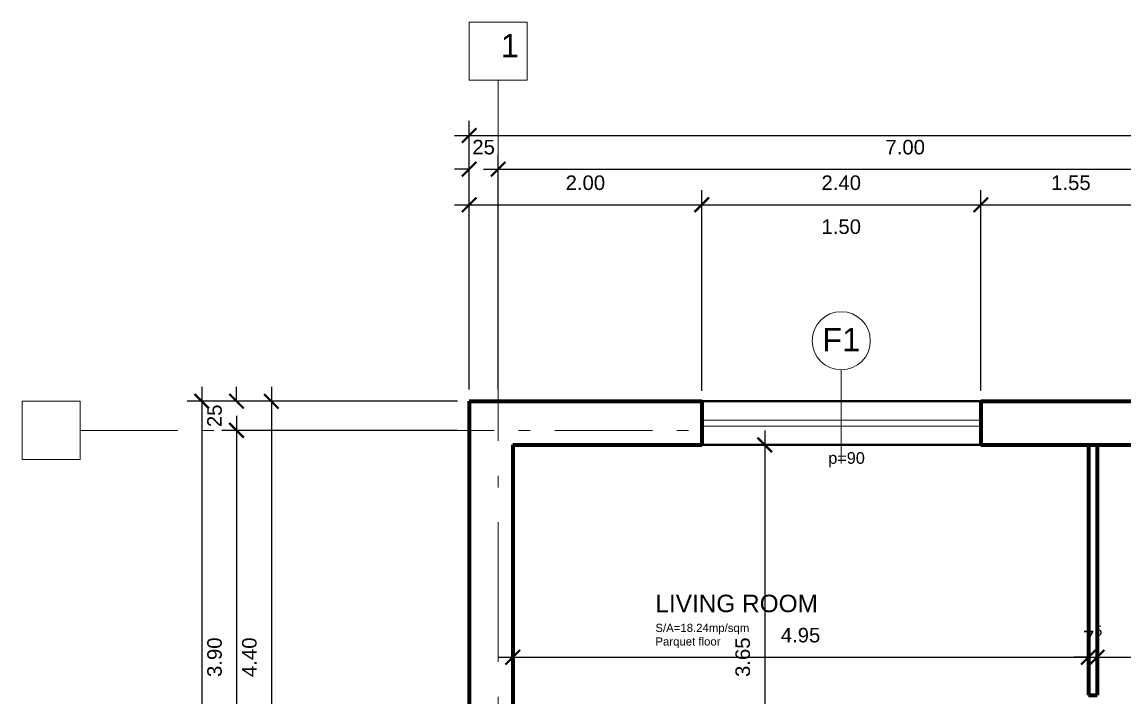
# Model space of a CAD drawing. Header units: inches. Extents: x 12.8 to 66.6, y 2.1 to 46.7.
# Drawn here: x 12.79 to 22.28, y 13.75 to 19.56 of the extents above; entities that cross this region are included whole.
import ezdxf

# ---------------------------------------------------------------- set-up
doc = ezdxf.new("R2010")
doc.units = ezdxf.units.IN
doc.header["$MEASUREMENT"] = 0
doc.linetypes.add('ACAD_ISO10W100', pattern=[18, 12, -3, 0, -3])
for name, color, linetype, lineweight in [('axes', 40, 'ACAD_ISO10W100', 20), ('cote', 252, 'Continuous', 20), ('walls', 160, 'Continuous', 80), ('windows ext', 151, 'Continuous', 40), ('windows&doors', 80, 'Continuous', 20)]:
    doc.layers.add(name, color=color, linetype=linetype, lineweight=lineweight)
doc.styles.get("Standard").update_dxf_attribs({"font": 'arial.ttf'})
doc.dimstyles.new('1_50_centimeters', dxfattribs={"dimscale": 50, "dimtxt": 0.0025, "dimasz": 0.0025, "dimexe": 0.0025, "dimexo": 0.002, "dimgap": 0.0025, "dimtad": 1, "dimdec": 0, "dimlfac": 100, "dimzin": 0, "dimdsep": 46, "dimtxsty": 'Standard', "dimblk": 'ARCHTICK', "dimcen": 0.002, "dimdle": 0.0025, "dimadec": 0, "dimazin": 0, "dimtfac": 1, "dimtdec": 0, "dimtix": 1, "dimtofl": 0, "dimtmove": 0, "dimatfit": 3, "dimldrblk": 'ARCHTICK', "dimfxl": 1, "dimfxlon": 1, "dimtolj": 1, "dimtzin": 0, "dimarcsym": 0})
doc.dimstyles.new('1_50_meters', dxfattribs={"dimscale": 50, "dimtxt": 0.0025, "dimasz": 0.0025, "dimexe": 0.0025, "dimexo": 0.002, "dimgap": 0.0025, "dimtad": 1, "dimzin": 0, "dimdsep": 46, "dimtxsty": 'Standard', "dimblk": 'ARCHTICK', "dimcen": 0.002, "dimdle": 0.0025, "dimadec": 0, "dimazin": 0, "dimtfac": 1, "dimtofl": 0, "dimtmove": 0, "dimatfit": 3, "dimldrblk": 'ARCHTICK', "dimfxl": 1, "dimfxlon": 1, "dimtolj": 1, "dimtzin": 0, "dimarcsym": 0})

# ---------------------------------------------------------------- blocks, each defined once
blk = doc.blocks.new('_ArchTick')
at = {"color": 0, "linetype": 'ByBlock', "const_width": 0.15}
blk.add_lwpolyline([(-0.5, -0.5), (0.5, 0.5)], dxfattribs=at)
blk = doc.blocks.new('*D103')
at = {"layer": 'cote', "color": 0, "lineweight": -2, "ltscale": 0.1, "transparency": 16777216}
for p, q in [((16.6386, 16.3956), (16.6386, 18.705)), ((30.1386, 16.3956), (30.1386, 18.705)), ((16.5136, 18.58), (30.2636, 18.58))]:
    blk.add_line(p, q, dxfattribs=at)
at = {"layer": 'Defpoints', "color": 0, "ltscale": 0.1, "transparency": 16777216}
for p in [(30.1386, 18.58), (16.6386, 16.2956), (30.1386, 16.2956)]:
    blk.add_point(p, dxfattribs=at)
at = {"layer": 'cote', "color": 0, "lineweight": -2, "ltscale": 0.1, "transparency": 16777216, "xscale": 0.125, "yscale": 0.125, "zscale": 0.125, "rotation": 180}
blk.add_blockref('_ArchTick', (16.6386, 18.58), dxfattribs=at)
at = {"layer": 'cote', "color": 0, "lineweight": -2, "ltscale": 0.1, "transparency": 16777216, "xscale": 0.125, "yscale": 0.125, "zscale": 0.125}
blk.add_blockref('_ArchTick', (30.1386, 18.58), dxfattribs=at)
at = {"layer": 'cote', "color": 0, "ltscale": 0.1, "transparency": 16777216, "insert": (23.3886, 18.7689), "char_height": 0.125, "attachment_point": 5}
blk.add_mtext('\\A1;13.50', dxfattribs=at)
blk = doc.blocks.new('*D104')
at = {"layer": 'cote', "color": 0, "lineweight": -2, "ltscale": 0.1, "transparency": 16777216}
for p, q in [((16.6386, 16.3956), (16.6386, 18.4156)), ((16.8886, 16.3956), (16.8886, 18.4156)), ((16.6386, 18.2906), (16.5136, 18.2906)), ((16.8886, 18.2906), (17.0136, 18.2906))]:
    blk.add_line(p, q, dxfattribs=at)
at = {"layer": 'Defpoints', "color": 0, "ltscale": 0.1, "transparency": 16777216}
for p in [(16.8886, 18.2906), (16.6386, 16.2956), (16.8886, 16.2956)]:
    blk.add_point(p, dxfattribs=at)
at = {"layer": 'cote', "color": 0, "lineweight": -2, "ltscale": 0.1, "transparency": 16777216, "xscale": 0.125, "yscale": 0.125, "zscale": 0.125}
blk.add_blockref('_ArchTick', (16.6386, 18.2906), dxfattribs=at)
at = {"layer": 'cote', "color": 0, "lineweight": -2, "ltscale": 0.1, "transparency": 16777216, "xscale": 0.125, "yscale": 0.125, "zscale": 0.125, "rotation": 180}
blk.add_blockref('_ArchTick', (16.8886, 18.2906), dxfattribs=at)
at = {"layer": 'cote', "color": 0, "ltscale": 0.1, "transparency": 16777216, "insert": (16.7636, 18.4795), "char_height": 0.125, "attachment_point": 5}
blk.add_mtext('\\A1;25', dxfattribs=at)
blk = doc.blocks.new('*D105')
at = {"layer": 'cote', "color": 0, "lineweight": -2, "ltscale": 0.1, "transparency": 16777216}
for p, q in [((16.8886, 16.4469), (16.8886, 18.4156)), ((23.8886, 16.4469), (23.8886, 18.4156)), ((16.7636, 18.2906), (24.0136, 18.2906))]:
    blk.add_line(p, q, dxfattribs=at)
at = {"layer": 'Defpoints', "color": 0, "ltscale": 0.1, "transparency": 16777216}
for p in [(23.8886, 18.2906), (16.8886, 16.3469), (23.8886, 16.3469)]:
    blk.add_point(p, dxfattribs=at)
at = {"layer": 'cote', "color": 0, "lineweight": -2, "ltscale": 0.1, "transparency": 16777216, "xscale": 0.125, "yscale": 0.125, "zscale": 0.125, "rotation": 180}
blk.add_blockref('_ArchTick', (16.8886, 18.2906), dxfattribs=at)
at = {"layer": 'cote', "color": 0, "lineweight": -2, "ltscale": 0.1, "transparency": 16777216, "xscale": 0.125, "yscale": 0.125, "zscale": 0.125}
blk.add_blockref('_ArchTick', (23.8886, 18.2906), dxfattribs=at)
at = {"layer": 'cote', "color": 0, "ltscale": 0.1, "transparency": 16777216, "insert": (20.3886, 18.4795), "char_height": 0.125, "attachment_point": 5}
blk.add_mtext('\\A1;7.00', dxfattribs=at)
blk = doc.blocks.new('*D109')
at = {"layer": 'cote', "color": 0, "lineweight": -2, "ltscale": 0.1, "transparency": 16777216}
for p, q in [((18.6386, 16.3846), (18.6386, 18.1096)), ((21.0386, 16.3846), (21.0386, 18.1096)), ((18.5136, 17.9846), (21.1636, 17.9846))]:
    blk.add_line(p, q, dxfattribs=at)
at = {"layer": 'Defpoints', "color": 0, "ltscale": 0.1, "transparency": 16777216}
for p in [(21.0386, 17.9846), (18.6386, 16.2846), (21.0386, 16.2846)]:
    blk.add_point(p, dxfattribs=at)
at = {"layer": 'cote', "color": 0, "lineweight": -2, "ltscale": 0.1, "transparency": 16777216, "xscale": 0.125, "yscale": 0.125, "zscale": 0.125, "rotation": 180}
blk.add_blockref('_ArchTick', (18.6386, 17.9846), dxfattribs=at)
at = {"layer": 'cote', "color": 0, "lineweight": -2, "ltscale": 0.1, "transparency": 16777216, "xscale": 0.125, "yscale": 0.125, "zscale": 0.125}
blk.add_blockref('_ArchTick', (21.0386, 17.9846), dxfattribs=at)
at = {"layer": 'cote', "color": 0, "ltscale": 0.1, "transparency": 16777216, "char_height": 0.125, "attachment_point": 5}
for s, insert in [('\\A1;2.40', (19.8386, 18.1734)), ('\\A1;1.50', (19.8386, 17.7957))]:
    blk.add_mtext(s, dxfattribs=dict(at, insert=insert))
blk = doc.blocks.new('*D110')
at = {"layer": 'cote', "color": 0, "lineweight": -2, "ltscale": 0.1, "transparency": 16777216}
for p, q in [((21.0386, 16.4257), (21.0386, 18.1096)), ((22.5886, 16.4257), (22.5886, 18.1096)), ((20.9136, 17.9846), (22.7136, 17.9846))]:
    blk.add_line(p, q, dxfattribs=at)
at = {"layer": 'Defpoints', "color": 0, "ltscale": 0.1, "transparency": 16777216}
for p in [(22.5886, 17.9846), (21.0386, 16.3257), (22.5886, 16.3257)]:
    blk.add_point(p, dxfattribs=at)
at = {"layer": 'cote', "color": 0, "lineweight": -2, "ltscale": 0.1, "transparency": 16777216, "xscale": 0.125, "yscale": 0.125, "zscale": 0.125, "rotation": 180}
blk.add_blockref('_ArchTick', (21.0386, 17.9846), dxfattribs=at)
at = {"layer": 'cote', "color": 0, "lineweight": -2, "ltscale": 0.1, "transparency": 16777216, "xscale": 0.125, "yscale": 0.125, "zscale": 0.125}
blk.add_blockref('_ArchTick', (22.5886, 17.9846), dxfattribs=at)
at = {"layer": 'cote', "color": 0, "ltscale": 0.1, "transparency": 16777216, "insert": (21.8136, 18.1734), "char_height": 0.125, "attachment_point": 5}
blk.add_mtext('\\A1;1.55', dxfattribs=at)
blk = doc.blocks.new('*D117')
at = {"layer": 'cote', "color": 0, "lineweight": -2, "ltscale": 0.1, "transparency": 16777216}
for p, q in [((16.6386, 16.3956), (16.6386, 18.1096)), ((18.6386, 16.3956), (18.6386, 18.1096)), ((16.5136, 17.9846), (18.7636, 17.9846))]:
    blk.add_line(p, q, dxfattribs=at)
at = {"layer": 'Defpoints', "color": 0, "ltscale": 0.1, "transparency": 16777216}
for p in [(18.6386, 17.9846), (16.6386, 16.2956), (18.6386, 16.2956)]:
    blk.add_point(p, dxfattribs=at)
at = {"layer": 'cote', "color": 0, "lineweight": -2, "ltscale": 0.1, "transparency": 16777216, "xscale": 0.125, "yscale": 0.125, "zscale": 0.125, "rotation": 180}
blk.add_blockref('_ArchTick', (16.6386, 17.9846), dxfattribs=at)
at = {"layer": 'cote', "color": 0, "lineweight": -2, "ltscale": 0.1, "transparency": 16777216, "xscale": 0.125, "yscale": 0.125, "zscale": 0.125}
blk.add_blockref('_ArchTick', (18.6386, 17.9846), dxfattribs=at)
at = {"layer": 'cote', "color": 0, "ltscale": 0.1, "transparency": 16777216, "insert": (17.6386, 18.1734), "char_height": 0.125, "attachment_point": 5}
blk.add_mtext('\\A1;2.00', dxfattribs=at)
blk = doc.blocks.new('*D149')
at = {"layer": 'cote', "color": 0, "lineweight": -2, "ltscale": 0.1, "transparency": 16777216}
for p, q in [((14.34, 16.4206), (14.34, 7.8706)), ((16.5386, 16.2956), (14.215, 16.2956)), ((16.5386, 7.9956), (14.215, 7.9956))]:
    blk.add_line(p, q, dxfattribs=at)
at = {"layer": 'Defpoints', "color": 0, "ltscale": 0.1, "transparency": 16777216}
for p in [(16.6386, 16.2956), (14.34, 7.9956), (16.6386, 7.9956)]:
    blk.add_point(p, dxfattribs=at)
at = {"layer": 'cote', "color": 0, "lineweight": -2, "ltscale": 0.1, "transparency": 16777216, "xscale": 0.125, "yscale": 0.125, "zscale": 0.125}
for p, rotation in [((14.34, 16.2956), 90), ((14.34, 7.9956), 270)]:
    blk.add_blockref('_ArchTick', p, dxfattribs=dict(at, rotation=rotation))
at = {"layer": 'cote', "color": 0, "ltscale": 0.1, "transparency": 16777216, "insert": (14.1511, 12.1456), "char_height": 0.125, "attachment_point": 5, "rotation": 90}
blk.add_mtext('\\A1;8.30', dxfattribs=at)
blk = doc.blocks.new('*D150')
at = {"layer": 'cote', "color": 0, "lineweight": -2, "ltscale": 0.1, "transparency": 16777216}
for p, q in [((14.6386, 16.2956), (14.6386, 16.4206)), ((16.5386, 16.2956), (14.5136, 16.2956)), ((16.5386, 16.0456), (14.5136, 16.0456)), ((14.6386, 16.0456), (14.6386, 15.9206))]:
    blk.add_line(p, q, dxfattribs=at)
at = {"layer": 'Defpoints', "color": 0, "ltscale": 0.1, "transparency": 16777216}
for p in [(16.6386, 16.2956), (14.6386, 16.0456), (16.6386, 16.0456)]:
    blk.add_point(p, dxfattribs=at)
at = {"layer": 'cote', "color": 0, "lineweight": -2, "ltscale": 0.1, "transparency": 16777216, "xscale": 0.125, "yscale": 0.125, "zscale": 0.125}
for p, rotation in [((14.6386, 16.2956), 270), ((14.6386, 16.0456), 90)]:
    blk.add_blockref('_ArchTick', p, dxfattribs=dict(at, rotation=rotation))
at = {"layer": 'cote', "color": 0, "ltscale": 0.1, "transparency": 16777216, "insert": (14.4498, 16.1706), "char_height": 0.125, "attachment_point": 5, "rotation": 90}
blk.add_mtext('\\A1;25', dxfattribs=at)
blk = doc.blocks.new('*D151')
at = {"layer": 'cote', "color": 0, "lineweight": -2, "ltscale": 0.1, "transparency": 16777216}
for p, q in [((14.6391, 16.1706), (14.6391, 12.0206)), ((16.5386, 16.0456), (14.5141, 16.0456)), ((16.5386, 12.1456), (14.5141, 12.1456))]:
    blk.add_line(p, q, dxfattribs=at)
at = {"layer": 'Defpoints', "color": 0, "ltscale": 0.1, "transparency": 16777216}
for p in [(16.6386, 16.0456), (14.6391, 12.1456), (16.6386, 12.1456)]:
    blk.add_point(p, dxfattribs=at)
at = {"layer": 'cote', "color": 0, "lineweight": -2, "ltscale": 0.1, "transparency": 16777216, "xscale": 0.125, "yscale": 0.125, "zscale": 0.125}
for p, rotation in [((14.6391, 16.0456), 90), ((14.6391, 12.1456), 270)]:
    blk.add_blockref('_ArchTick', p, dxfattribs=dict(at, rotation=rotation))
at = {"layer": 'cote', "color": 0, "ltscale": 0.1, "transparency": 16777216, "insert": (14.4503, 14.0956), "char_height": 0.125, "attachment_point": 5, "rotation": 90}
blk.add_mtext('\\A1;3.90', dxfattribs=at)
blk = doc.blocks.new('*D154')
at = {"layer": 'cote', "color": 0, "lineweight": -2, "ltscale": 0.1, "transparency": 16777216}
for p, q in [((14.9386, 16.4206), (14.9386, 11.7706)), ((16.5386, 16.2956), (14.8136, 16.2956)), ((16.5386, 11.8956), (14.8136, 11.8956))]:
    blk.add_line(p, q, dxfattribs=at)
at = {"layer": 'Defpoints', "color": 0, "ltscale": 0.1, "transparency": 16777216}
for p in [(16.6386, 16.2956), (14.9386, 11.8956), (16.6386, 11.8956)]:
    blk.add_point(p, dxfattribs=at)
at = {"layer": 'cote', "color": 0, "lineweight": -2, "ltscale": 0.1, "transparency": 16777216, "xscale": 0.125, "yscale": 0.125, "zscale": 0.125}
for p, rotation in [((14.9386, 16.2956), 90), ((14.9386, 11.8956), 270)]:
    blk.add_blockref('_ArchTick', p, dxfattribs=dict(at, rotation=rotation))
at = {"layer": 'cote', "color": 0, "ltscale": 0.1, "transparency": 16777216, "insert": (14.7498, 14.0956), "char_height": 0.125, "attachment_point": 5, "rotation": 90}
blk.add_mtext('\\A1;4.40', dxfattribs=at)
blk = doc.blocks.new('*D161')
at = {"layer": 'cote', "color": 0, "lineweight": -2, "ltscale": 0.1, "transparency": 16777216}
for p, q in [((19.1809, 16.0456), (19.1809, 12.1456)), ((19.1809, 15.9206), (19.0559, 15.9206)), ((19.1809, 12.2706), (19.0559, 12.2706))]:
    blk.add_line(p, q, dxfattribs=at)
at = {"layer": 'Defpoints', "color": 0, "ltscale": 0.1, "transparency": 16777216}
for p in [(19.1809, 15.9206), (19.1809, 12.2706), (19.1809, 12.2706)]:
    blk.add_point(p, dxfattribs=at)
at = {"layer": 'cote', "color": 0, "lineweight": -2, "ltscale": 0.1, "transparency": 16777216, "xscale": 0.125, "yscale": 0.125, "zscale": 0.125}
for p, rotation in [((19.1809, 15.9206), 90), ((19.1809, 12.2706), 270)]:
    blk.add_blockref('_ArchTick', p, dxfattribs=dict(at, rotation=rotation))
at = {"layer": 'cote', "color": 0, "ltscale": 0.1, "transparency": 16777216, "insert": (18.9921, 14.0956), "char_height": 0.125, "attachment_point": 5, "rotation": 90}
blk.add_mtext('\\A1;3.65', dxfattribs=at)
blk = doc.blocks.new('*D164')
at = {"layer": 'cote', "color": 0, "lineweight": -2, "ltscale": 0.1, "transparency": 16777216}
for p, q in [((17.0136, 14.0956), (17.0136, 14.2206)), ((21.9636, 14.0956), (21.9636, 14.2206)), ((16.8886, 14.0956), (22.0886, 14.0956))]:
    blk.add_line(p, q, dxfattribs=at)
at = {"layer": 'Defpoints', "color": 0, "ltscale": 0.1, "transparency": 16777216}
for p in [(17.0136, 14.0956), (21.9636, 14.0956), (21.9636, 14.0956)]:
    blk.add_point(p, dxfattribs=at)
at = {"layer": 'cote', "color": 0, "lineweight": -2, "ltscale": 0.1, "transparency": 16777216, "xscale": 0.125, "yscale": 0.125, "zscale": 0.125, "rotation": 180}
blk.add_blockref('_ArchTick', (17.0136, 14.0956), dxfattribs=at)
at = {"layer": 'cote', "color": 0, "lineweight": -2, "ltscale": 0.1, "transparency": 16777216, "xscale": 0.125, "yscale": 0.125, "zscale": 0.125}
blk.add_blockref('_ArchTick', (21.9636, 14.0956), dxfattribs=at)
at = {"layer": 'cote', "color": 0, "ltscale": 0.1, "transparency": 16777216, "insert": (19.4886, 14.2845), "char_height": 0.125, "attachment_point": 5}
blk.add_mtext('\\A1;4.95', dxfattribs=at)
blk = doc.blocks.new('*D165')
at = {"layer": 'cote', "color": 0, "lineweight": -2, "ltscale": 0.1, "transparency": 16777216}
for p, q in [((21.9636, 14.0956), (21.9636, 14.2206)), ((22.0386, 14.0956), (22.0386, 14.2206)), ((21.9636, 14.0956), (21.8386, 14.0956)), ((22.0386, 14.0956), (22.1636, 14.0956))]:
    blk.add_line(p, q, dxfattribs=at)
at = {"layer": 'Defpoints', "color": 0, "ltscale": 0.1, "transparency": 16777216}
for p in [(21.9636, 14.0956), (22.0386, 14.0956), (22.0386, 14.0956)]:
    blk.add_point(p, dxfattribs=at)
at = {"layer": 'cote', "color": 0, "lineweight": -2, "ltscale": 0.1, "transparency": 16777216, "xscale": 0.125, "yscale": 0.125, "zscale": 0.125}
blk.add_blockref('_ArchTick', (21.9636, 14.0956), dxfattribs=at)
at = {"layer": 'cote', "color": 0, "lineweight": -2, "ltscale": 0.1, "transparency": 16777216, "xscale": 0.125, "yscale": 0.125, "zscale": 0.125, "rotation": 180}
blk.add_blockref('_ArchTick', (22.0386, 14.0956), dxfattribs=at)
at = {"layer": 'cote', "color": 0, "ltscale": 0.1, "transparency": 16777216, "insert": (22.0011, 14.2831), "char_height": 0.125, "attachment_point": 5}
blk.add_mtext('\\A1;7{\\H0.7x;\\S5^ ;}', dxfattribs=at)
blk = doc.blocks.new('*D166')
at = {"layer": 'cote', "color": 0, "lineweight": -2, "ltscale": 0.1, "transparency": 16777216}
for p, q in [((22.0386, 14.0956), (22.0386, 14.2206)), ((25.7636, 14.0956), (25.7636, 14.2206)), ((21.9136, 14.0956), (25.8886, 14.0956))]:
    blk.add_line(p, q, dxfattribs=at)
at = {"layer": 'Defpoints', "color": 0, "ltscale": 0.1, "transparency": 16777216}
for p in [(22.0386, 14.0956), (25.7636, 14.0956), (25.7636, 14.0956)]:
    blk.add_point(p, dxfattribs=at)
at = {"layer": 'cote', "color": 0, "lineweight": -2, "ltscale": 0.1, "transparency": 16777216, "xscale": 0.125, "yscale": 0.125, "zscale": 0.125, "rotation": 180}
blk.add_blockref('_ArchTick', (22.0386, 14.0956), dxfattribs=at)
at = {"layer": 'cote', "color": 0, "lineweight": -2, "ltscale": 0.1, "transparency": 16777216, "xscale": 0.125, "yscale": 0.125, "zscale": 0.125}
blk.add_blockref('_ArchTick', (25.7636, 14.0956), dxfattribs=at)
at = {"layer": 'cote', "color": 0, "ltscale": 0.1, "transparency": 16777216, "insert": (23.9011, 14.2845), "char_height": 0.125, "width": 0.324608, "attachment_point": 5}
blk.add_mtext('\\A1;3.72{\\H0.7x;\\S5^ ;}', dxfattribs=at)

msp = doc.modelspace()

# ---------------------------------------------------------------- linework, layer by layer
at = {"layer": 'axes', "ltscale": 0.1}
msp.add_line((16.88858, 19.05529), (16.88858, 4.55529), dxfattribs=at)
at = {"layer": 'axes', "ltscale": 0.07}
msp.add_line((13.29469, 16.04564), (18.63858, 16.04564), dxfattribs=at)
at = {"layer": 'axes', "ltscale": 0.1}
msp.add_lwpolyline([(16.63858, 19.55529), (16.63858, 19.05529), (17.13858, 19.05529), (17.13858, 19.55529)], close=True, dxfattribs=at)
at = {"layer": 'axes', "ltscale": 0.07}
msp.add_lwpolyline([(12.79469, 16.29564), (12.79469, 15.79564), (13.29469, 15.79564), (13.29469, 16.29564)], close=True, dxfattribs=at)
at = {"layer": 'cote', "ltscale": 0.1}
msp.add_line((19.83858, 15.76104), (19.83858, 16.56563), dxfattribs=at)
msp.add_circle((19.83858, 16.81563), 0.25, dxfattribs=at)
at = {"layer": 'walls', "ltscale": 0.1}
for p, q in [((16.63858, 16.29564), (16.63858, 11.89564)), ((16.63858, 16.29564), (18.63858, 16.29564)), ((18.63858, 16.29564), (18.63858, 15.92064)), ((21.03858, 16.29564), (21.03858, 15.92064)), ((21.03858, 16.29564), (22.58858, 16.29564)), ((17.01358, 15.92064), (18.63858, 15.92064)), ((17.01358, 15.92064), (17.01358, 12.27064)), ((21.03858, 15.92064), (22.58858, 15.92064)), ((21.96358, 15.92064), (21.96358, 13.77064)), ((22.03858, 15.92064), (22.03858, 13.77064)), ((21.96358, 13.77064), (22.03858, 13.77064))]:
    msp.add_line(p, q, dxfattribs=at)
at = {"layer": 'windows ext', "ltscale": 0.1}
for p, q in [((18.63858, 16.29564), (21.03858, 16.29564)), ((18.63858, 15.92064), (21.03858, 15.92064))]:
    msp.add_line(p, q, dxfattribs=at)
at = {"layer": 'windows&doors', "ltscale": 0.1}
for p, q in [((18.63858, 16.13314), (21.03858, 16.13314)), ((18.63858, 16.08314), (21.03858, 16.08314))]:
    msp.add_line(p, q, dxfattribs=at)

# ---------------------------------------------------------------- texts
at = {"layer": 'axes', "ltscale": 0.1, "insert": (16.88858, 19.45316), "char_height": 0.2, "attachment_point": 1}
msp.add_mtext('\\pxqc;1', dxfattribs=at)
at = {"layer": 'cote', "ltscale": 0.1, "attachment_point": 1}
for s, width, insert, char_height in [('\\pxqc;F1', 0.3529966, (19.66208, 16.92539), 0.2), ('p=90', 1.1664805, (19.72713, 15.85814), 0.1), ('{\\H0.75x;LIVING ROOM\\P\\H0.46667x;S/A=18.24mp/sqm\\PParquet floor}', 2.5280792, (18.24076, 14.63281), 0.2)]:
    msp.add_mtext_dynamic_manual_height_columns(s, width=width, gutter_width=1, heights=[0], dxfattribs=dict(at, insert=insert, char_height=char_height))

# ---------------------------------------------------------------- dimensions: what is measured, and where the dimension line sits
at = {"layer": 'cote', "ltscale": 0.1}
for base, p1, p2, dimstyle, picture, middle in [((30.13858, 18.58003), (16.63858, 16.29564), (30.13858, 16.29564), '1_50_meters', '*D103', (23.38858, 18.7689)), ((16.88858, 18.29065), (16.63858, 16.29564), (16.88858, 16.29564), '1_50_centimeters', '*D104', (16.76358, 18.47947)), ((23.88858, 18.29065), (16.88858, 16.34689), (23.88858, 16.34689), '1_50_meters', '*D105', (20.38858, 18.47947)), ((18.63858, 17.98456), (16.63858, 16.29564), (18.63858, 16.29564), '1_50_meters', '*D117', (17.63858, 18.17338)), ((22.58858, 17.98456), (21.03858, 16.32572), (22.58858, 16.32572), '1_50_meters', '*D110', (21.81358, 18.17338)), ((21.96358, 14.09564), (17.01358, 14.09564), (21.96358, 14.09564), '1_50_meters', '*D164', (19.48858, 14.28447))]:
    dim = msp.add_linear_dim(base=base, p1=p1, p2=p2, dimstyle=dimstyle, dxfattribs=at)
    dim.commit()
    dim.dimension.update_dxf_attribs({"geometry": picture, "text_midpoint": middle})
for base, p1, p2, text, dimstyle, picture, middle in [((21.03858, 17.98456), (18.63858, 16.28456), (21.03858, 16.28456), '<>\\X1.50', '1_50_meters', '*D109', (19.83858, 17.98456)), ((22.03858, 14.09564), (21.96358, 14.09564), (22.03858, 14.09564), '7{\\H0.7x;\\S5^ ;}', '1_50_centimeters', '*D165', (22.00108, 14.28314)), ((25.76358, 14.09564), (22.03858, 14.09564), (25.76358, 14.09564), '3.72{\\H0.7x;\\S5^ ;}', '1_50_meters', '*D166', (23.90108, 14.28451))]:
    dim = msp.add_linear_dim(base=base, p1=p1, p2=p2, text=text, dimstyle=dimstyle, dxfattribs=at)
    dim.commit()
    dim.dimension.update_dxf_attribs({"geometry": picture, "text_midpoint": middle})
for base, p1, p2, dimstyle, picture, middle in [((14.34, 7.99564), (16.63858, 16.29564), (16.63858, 7.99564), '1_50_meters', '*D149', (14.15113, 12.14564)), ((14.63858, 16.04564), (16.63858, 16.29564), (16.63858, 16.04564), '1_50_centimeters', '*D150', (14.44975, 16.17064)), ((14.93858, 11.89564), (16.63858, 16.29564), (16.63858, 11.89564), '1_50_meters', '*D154', (14.74975, 14.09564)), ((14.63913, 12.14564), (16.63858, 16.04564), (16.63858, 12.14564), '1_50_meters', '*D151', (14.45027, 14.09564)), ((19.18095, 12.27064), (19.18095, 15.92064), (19.18095, 12.27064), '1_50_meters', '*D161', (18.99208, 14.09564))]:
    dim = msp.add_linear_dim(base=base, p1=p1, p2=p2, angle=90, dimstyle=dimstyle, dxfattribs=at)
    dim.commit()
    dim.dimension.update_dxf_attribs({"geometry": picture, "text_midpoint": middle})

doc.saveas('drawing.dxf')
